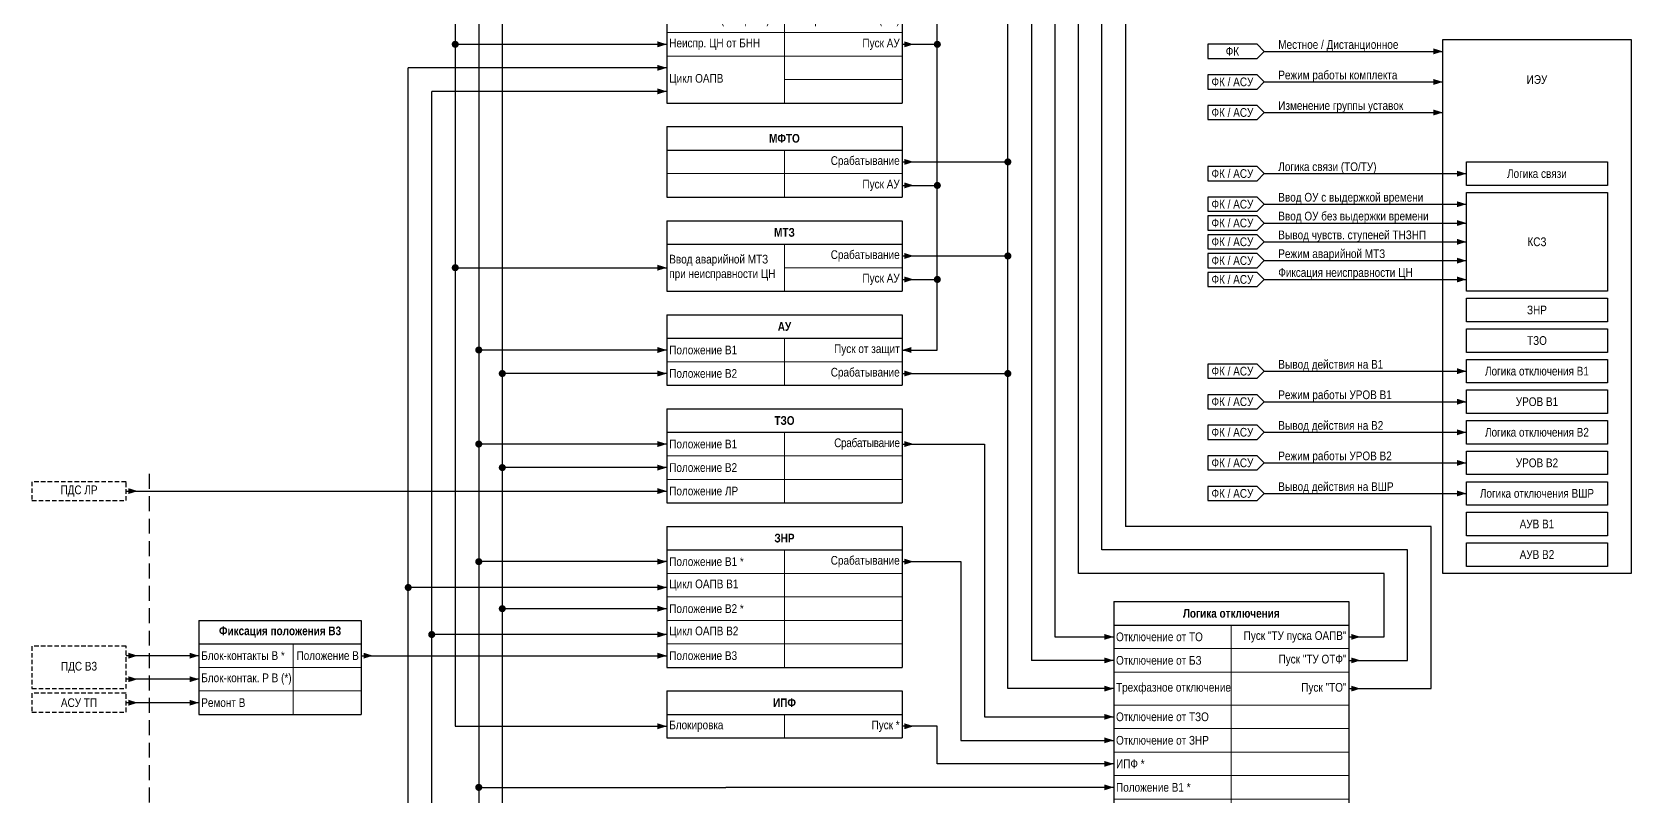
# Model space of a CAD drawing. Header units: millimetres. Extents: x -14593 to 14732, y -17400 to 5232.
# Drawn here: x 5005 to 5685, y -14899 to -14575 of the extents above; entities that cross this region are included whole.
import ezdxf

# ---------------------------------------------------------------- set-up
doc = ezdxf.new("R2010")
doc.units = ezdxf.units.MM
doc.linetypes.add('штриховая2', pattern=[9.525, 6.35, -3.175])
for name, color, linetype, lineweight in [('Основная', 7, 'Continuous', 30), ('Отключение_включение', 1, 'Continuous', 30), ('Цепи внешние', 84, 'Continuous', 30), ('Цепи внутренние', 5, 'Continuous', 30), ('Цепь - ФК и АСУ', 132, 'Continuous', 30)]:
    doc.layers.add(name, color=color, linetype=linetype, lineweight=lineweight)
doc.styles.add('Narrow', font='ARIALN.TTF')
doc.styles.add('Табл дан', font='ARIALN.TTF')
doc.styles.add('Табл загол', font='ARIALNB.TTF')

# ---------------------------------------------------------------- blocks, each defined once
blk = doc.blocks.new('*T491')
at = {"layer": 'Основная', "color": 0, "linetype": 'ByBlock', "lineweight": -2, "transparency": 16777216}
for p, q in [((0, 0), (100, 0)), ((0, 0), (0, -10)), ((100, 0), (100, -10))]:
    blk.add_line(p, q, dxfattribs=at)
at = {"layer": 'Основная', "color": 0, "linetype": 'ByBlock', "lineweight": 30, "transparency": 16777216}
for p, q in [((0, -10), (100, -10)), ((0, -10), (0, -148)), ((100, -10), (100, -148)), ((0, -148), (100, -148))]:
    blk.add_line(p, q, dxfattribs=at)
at = {"layer": 'Основная', "color": 0, "linetype": 'ByBlock', "lineweight": 18, "transparency": 16777216}
for p, q in [((50, -10), (50, -148)), ((0, -20), (100, -20)), ((0, -30), (100, -30)), ((0, -44), (100, -44)), ((0, -54), (100, -54)), ((0, -64), (100, -64)), ((0, -74), (100, -74)), ((0, -84), (100, -84)), ((0, -94), (100, -94)), ((0, -104), (100, -104)), ((0, -114), (100, -114)), ((0, -124), (100, -124)), ((0, -134), (100, -134))]:
    blk.add_line(p, q, dxfattribs=at)
at = {"layer": 'Основная', "color": 0, "transparency": 16777216, "char_height": 3.7}
for s, insert, width, attachment_point, style in [('{\\C256;Логика отключения}', (50, -5), 97, 5, 'Табл загол'), ('Отключение от ТО', (1, -15), 48, 4, 'Табл дан'), ('Пуск "ТУ пуска ОАПВ"', (99, -15), 48, 6, 'Табл дан'), ('{\\C256;Отключение от БЗ}', (1, -25), 48, 4, 'Табл дан'), ('Пуск "ТУ ОТФ"', (99, -25), 48, 6, 'Табл дан'), ('Трехфазное отключение', (1, -37), 48, 4, 'Табл дан'), ('Пуск "ТО"', (99, -37), 48, 6, 'Табл дан'), ('Отключение от ТЗО', (1, -49), 48, 4, 'Табл дан'), ('Отключение от ЗНР', (1, -59), 48, 4, 'Табл дан'), ('ИПФ *', (1, -69), 48, 4, 'Табл дан'), ('\\A1;Положение В1 *', (1, -79), 48, 4, 'Табл дан'), ('\\A1;Цикл ОАПВ В1', (1, -89), 48, 4, 'Табл дан'), ('Готовность ОАПВ{\\C256; В}1', (1, -99), 48, 4, 'Табл дан'), ('Останов ВЧ', (99, -99), 48, 6, 'Табл дан'), ('\\A1;Положение В2 *', (1, -109), 48, 4, 'Табл дан'), ('Отключение *', (99, -109), 48, 6, 'Табл дан'), ('\\A1;Цикл ОАПВ В2', (1, -119), 48, 4, 'Табл дан'), ('Пуск УТАПВ', (99, -119), 48, 6, 'Табл дан'), ('Готовность ОАПВ{\\C256; В}2', (1, -129), 48, 4, 'Табл дан'), ('Запрет АПВ', (99, -129), 48, 6, 'Табл дан'), ('Отключение от УРОВ, ЗНР', (1, -141), 48, 4, 'Табл дан')]:
    blk.add_mtext(s, dxfattribs=dict(at, insert=insert, width=width, attachment_point=attachment_point, style=style))
blk = doc.blocks.new('*T492')
at = {"layer": 'Основная', "color": 0, "linetype": 'ByBlock', "lineweight": -2, "transparency": 16777216}
for p, q in [((0, 0), (100, 0)), ((0, 0), (0, -10)), ((100, 0), (100, -10))]:
    blk.add_line(p, q, dxfattribs=at)
at = {"layer": 'Основная', "color": 0, "linetype": 'ByBlock', "lineweight": 30, "transparency": 16777216}
for p, q in [((0, -10), (100, -10)), ((0, -10), (0, -60)), ((100, -10), (100, -60)), ((0, -60), (100, -60))]:
    blk.add_line(p, q, dxfattribs=at)
at = {"layer": 'Основная', "color": 0, "linetype": 'ByBlock', "lineweight": 18, "transparency": 16777216}
for p, q in [((50, -10), (50, -60)), ((0, -20), (100, -20)), ((0, -30), (100, -30)), ((0, -40), (100, -40)), ((0, -50), (100, -50))]:
    blk.add_line(p, q, dxfattribs=at)
at = {"layer": 'Основная', "color": 0, "transparency": 16777216, "char_height": 3.7}
for s, insert, width, attachment_point, style in [('{\\C256;ЗНР}', (50, -5), 97, 5, 'Табл загол'), ('\\A1;Положение В1 *', (1, -15), 48, 4, 'Табл дан'), ('Срабатывание', (99, -15), 48, 6, 'Табл дан'), ('{\\C256;Цикл ОАПВ В1}', (1, -25), 48, 4, 'Табл дан'), ('\\A1;Положение В2 *', (1, -35), 48, 4, 'Табл дан'), ('{\\C256;Цикл ОАПВ }В2', (1, -45), 48, 4, 'Табл дан'), ('\\A1;Положение В3', (1, -55), 48, 4, 'Табл дан')]:
    blk.add_mtext(s, dxfattribs=dict(at, insert=insert, width=width, attachment_point=attachment_point, style=style))
blk = doc.blocks.new('*T493')
at = {"layer": 'Основная', "color": 0, "linetype": 'ByBlock', "lineweight": -2, "transparency": 16777216}
for p, q in [((0, 0), (100, 0)), ((0, 0), (0, -10)), ((100, 0), (100, -10))]:
    blk.add_line(p, q, dxfattribs=at)
at = {"layer": 'Основная', "color": 0, "linetype": 'ByBlock', "lineweight": 30, "transparency": 16777216}
for p, q in [((0, -10), (100, -10)), ((0, -10), (0, -20)), ((100, -10), (100, -20)), ((0, -20), (100, -20))]:
    blk.add_line(p, q, dxfattribs=at)
at = {"layer": 'Основная', "color": 0, "linetype": 'ByBlock', "lineweight": 18, "transparency": 16777216}
blk.add_line((50, -10), (50, -20), dxfattribs=at)
at = {"layer": 'Основная', "color": 0, "transparency": 16777216, "char_height": 3.7}
for s, insert, width, attachment_point, style in [('ИПФ', (50, -5), 97, 5, 'Табл загол'), ('Блокировка', (1, -15), 48, 4, 'Табл дан'), ('Пуск *', (99, -15), 48, 6, 'Табл дан')]:
    blk.add_mtext(s, dxfattribs=dict(at, insert=insert, width=width, attachment_point=attachment_point, style=style))
blk = doc.blocks.new('Point')
at = {"layer": 'Основная', "color": 0, "const_width": 1.5}
blk.add_lwpolyline([(-0.75, 0, 1), (0.75, 0, 1)], format="xyb", close=True, dxfattribs=at)
blk = doc.blocks.new('*T496')
at = {"layer": 'Основная', "color": 0, "linetype": 'ByBlock', "lineweight": -2, "transparency": 16777216}
for p, q in [((0, 0), (100, 0)), ((0, 0), (0, -10)), ((100, 0), (100, -10))]:
    blk.add_line(p, q, dxfattribs=at)
at = {"layer": 'Основная', "color": 0, "linetype": 'ByBlock', "lineweight": 30, "transparency": 16777216}
for p, q in [((0, -10), (100, -10)), ((0, -10), (0, -40)), ((100, -10), (100, -40)), ((0, -40), (100, -40))]:
    blk.add_line(p, q, dxfattribs=at)
at = {"layer": 'Основная', "color": 0, "linetype": 'ByBlock', "lineweight": 18, "transparency": 16777216}
for p, q in [((50, -10), (50, -40)), ((0, -20), (100, -20)), ((0, -30), (100, -30))]:
    blk.add_line(p, q, dxfattribs=at)
at = {"layer": 'Основная', "color": 0, "transparency": 16777216, "char_height": 3.7}
for s, insert, width, attachment_point, style in [('{\\C256;ТЗО}', (50, -5), 97, 5, 'Табл загол'), ('Положение В1', (1, -15), 48, 4, 'Табл дан'), ('{\\T0.95;Срабатывание   }', (99, -15), 48, 6, 'Табл дан'), ('Положение В2', (1, -25), 48, 4, 'Табл дан'), ('Положение ЛР', (1, -35), 48, 4, 'Табл дан')]:
    blk.add_mtext(s, dxfattribs=dict(at, insert=insert, width=width, attachment_point=attachment_point, style=style))
blk = doc.blocks.new('*T485')
at = {"layer": 'Основная', "color": 0, "linetype": 'ByBlock', "lineweight": -2, "transparency": 16777216}
for p, q in [((0, 0), (69, 0)), ((0, 0), (0, -10)), ((69, 0), (69, -10))]:
    blk.add_line(p, q, dxfattribs=at)
at = {"layer": 'Основная', "color": 0, "linetype": 'ByBlock', "lineweight": 30, "transparency": 16777216}
for p, q in [((0, -10), (69, -10)), ((0, -10), (0, -40)), ((69, -10), (69, -40)), ((0, -40), (69, -40))]:
    blk.add_line(p, q, dxfattribs=at)
at = {"layer": 'Основная', "color": 0, "linetype": 'ByBlock', "lineweight": 18, "transparency": 16777216}
for p, q in [((40, -10), (40, -40)), ((0, -20), (69, -20)), ((0, -30), (69, -30))]:
    blk.add_line(p, q, dxfattribs=at)
at = {"layer": 'Основная', "color": 0, "transparency": 16777216, "char_height": 3.7}
for s, insert, width, attachment_point, style in [('Фиксация положения В3', (34.5, -5), 66, 5, 'Табл загол'), ('Блок-контакты В *', (1, -15), 38, 4, 'Табл дан'), ('\\A1;Положение В', (68, -15), 27, 6, 'Табл дан'), ('Блок-контак. Р В (*)', (1, -25), 38, 4, 'Табл дан'), ('Ремонт В', (1, -35), 38, 4, 'Табл дан')]:
    blk.add_mtext(s, dxfattribs=dict(at, insert=insert, width=width, attachment_point=attachment_point, style=style))
blk = doc.blocks.new('*T486')
at = {"layer": 'Основная', "color": 0, "linetype": 'ByBlock', "lineweight": -2, "transparency": 16777216}
for p, q in [((0, 0), (100, 0)), ((0, 0), (0, -10)), ((100, 0), (100, -10))]:
    blk.add_line(p, q, dxfattribs=at)
at = {"layer": 'Основная', "color": 0, "linetype": 'ByBlock', "lineweight": 30, "transparency": 16777216}
for p, q in [((0, -10), (100, -10)), ((0, -10), (0, -80)), ((100, -10), (100, -80)), ((0, -80), (100, -80))]:
    blk.add_line(p, q, dxfattribs=at)
at = {"layer": 'Основная', "color": 0, "linetype": 'ByBlock', "lineweight": 18, "transparency": 16777216}
for p, q in [((50, -10), (50, -80)), ((50, -20), (100, -20)), ((0, -30), (100, -30)), ((0, -40), (100, -40)), ((0, -50), (100, -50)), ((0, -60), (100, -60)), ((50, -70), (100, -70))]:
    blk.add_line(p, q, dxfattribs=at)
at = {"layer": 'Основная', "color": 0, "transparency": 16777216, "char_height": 3.7}
for s, insert, width, attachment_point, style in [('{\\C256;ТНЗНП}', (50, -5), 97, 5, 'Табл загол'), ('ТНЗНП РС', (99, -15), 48, 6, 'Табл дан'), ('ТУ пуска ОАПВ (контроль)', (1, -20), 48, 4, 'Табл дан'), ('Срабатывание (ООФ)', (99, -25), 48, 6, 'Табл дан'), ('ТУ ОТФ (контроль)', (1, -35), 48, 4, 'Табл дан'), ('Срабатывание (ОТФ)', (99, -35), 48, 6, 'Табл дан'), ('ТУ ТНЗНП (контроль)', (1, -45), 48, 4, 'Табл дан'), ('Срабатывание (ОУ)', (99, -45), 48, 6, 'Табл дан'), ('{\\C256;Неиспр. ЦН от БНН}', (1, -55), 48, 4, 'Табл дан'), ('Пуск АУ', (99, -55), 48, 6, 'Табл дан'), ('Цикл ОАПВ', (1, -70), 48, 4, 'Табл дан')]:
    blk.add_mtext(s, dxfattribs=dict(at, insert=insert, width=width, attachment_point=attachment_point, style=style))
blk = doc.blocks.new('*T487')
at = {"layer": 'Основная', "color": 0, "linetype": 'ByBlock', "lineweight": -2, "transparency": 16777216}
for p, q in [((0, 0), (100, 0)), ((0, 0), (0, -10)), ((100, 0), (100, -10))]:
    blk.add_line(p, q, dxfattribs=at)
at = {"layer": 'Основная', "color": 0, "linetype": 'ByBlock', "lineweight": 30, "transparency": 16777216}
for p, q in [((0, -10), (100, -10)), ((0, -10), (0, -30)), ((100, -10), (100, -30)), ((0, -30), (100, -30))]:
    blk.add_line(p, q, dxfattribs=at)
at = {"layer": 'Основная', "color": 0, "linetype": 'ByBlock', "lineweight": 18, "transparency": 16777216}
for p, q in [((50, -10), (50, -30)), ((0, -20), (100, -20))]:
    blk.add_line(p, q, dxfattribs=at)
at = {"layer": 'Основная', "color": 0, "transparency": 16777216, "char_height": 3.7}
for s, insert, width, attachment_point, style in [('{\\C256;МФТО}', (50, -5), 97, 5, 'Табл загол'), ('Срабатывание ', (99, -15), 48, 6, 'Табл дан'), ('Пуск АУ', (99, -25), 48, 6, 'Табл дан')]:
    blk.add_mtext(s, dxfattribs=dict(at, insert=insert, width=width, attachment_point=attachment_point, style=style))
blk = doc.blocks.new('*T488')
at = {"layer": 'Основная', "color": 0, "linetype": 'ByBlock', "lineweight": -2, "transparency": 16777216}
for p, q in [((0, 0), (100, 0)), ((0, 0), (0, -10)), ((100, 0), (100, -10))]:
    blk.add_line(p, q, dxfattribs=at)
at = {"layer": 'Основная', "color": 0, "linetype": 'ByBlock', "lineweight": 30, "transparency": 16777216}
for p, q in [((0, -10), (100, -10)), ((0, -10), (0, -30)), ((100, -10), (100, -30)), ((0, -30), (100, -30))]:
    blk.add_line(p, q, dxfattribs=at)
at = {"layer": 'Основная', "color": 0, "linetype": 'ByBlock', "lineweight": 18, "transparency": 16777216}
for p, q in [((50, -10), (50, -30)), ((50, -20), (100, -20))]:
    blk.add_line(p, q, dxfattribs=at)
at = {"layer": 'Основная', "color": 0, "transparency": 16777216, "char_height": 3.7}
for s, insert, width, attachment_point, style in [('{\\C256;МТЗ}', (50, -5), 97, 5, 'Табл загол'), ('Срабатывание', (99, -15), 48, 6, 'Табл дан'), ('Ввод аварийной МТЗ при неисправности ЦН', (1, -20), 48, 4, 'Табл дан'), ('Пуск АУ', (99, -25), 48, 6, 'Табл дан')]:
    blk.add_mtext(s, dxfattribs=dict(at, insert=insert, width=width, attachment_point=attachment_point, style=style))
blk = doc.blocks.new('*T489')
at = {"layer": 'Основная', "color": 0, "linetype": 'ByBlock', "lineweight": -2, "transparency": 16777216}
for p, q in [((0, 0), (100, 0)), ((0, 0), (0, -10)), ((100, 0), (100, -10))]:
    blk.add_line(p, q, dxfattribs=at)
at = {"layer": 'Основная', "color": 0, "linetype": 'ByBlock', "lineweight": 30, "transparency": 16777216}
for p, q in [((0, -10), (100, -10)), ((0, -10), (0, -30)), ((100, -10), (100, -30)), ((0, -30), (100, -30))]:
    blk.add_line(p, q, dxfattribs=at)
at = {"layer": 'Основная', "color": 0, "linetype": 'ByBlock', "lineweight": 18, "transparency": 16777216}
for p, q in [((50, -10), (50, -30)), ((0, -20), (100, -20))]:
    blk.add_line(p, q, dxfattribs=at)
at = {"layer": 'Основная', "color": 0, "transparency": 16777216, "char_height": 3.7}
for s, insert, width, attachment_point, style in [('{\\C256;АУ}', (50, -5), 97, 5, 'Табл загол'), ('Положение В1', (1, -15), 48, 4, 'Табл дан'), ('Пуск от защит', (99, -15), 48, 6, 'Табл дан'), ('Положение В2', (1, -25), 48, 4, 'Табл дан'), ('Срабатывание', (99, -25), 48, 6, 'Табл дан')]:
    blk.add_mtext(s, dxfattribs=dict(at, insert=insert, width=width, attachment_point=attachment_point, style=style))

msp = doc.modelspace()

# ---------------------------------------------------------------- linework, layer by layer
at = {"layer": 'Основная'}
msp.add_lwpolyline([(5605, -14578), (5685, -14578), (5685, -14805), (5605, -14805)], close=True, dxfattribs=at)
at = {"layer": 'Основная', "ltscale": 0.3}
for points in [[(5615, -14630), (5675, -14630), (5675, -14640), (5615, -14640)], [(5615, -14643), (5675, -14643), (5675, -14685), (5615, -14685)], [(5615, -14688), (5675, -14688), (5675, -14698), (5615, -14698)], [(5615, -14701), (5675, -14701), (5675, -14711), (5615, -14711)], [(5615, -14714), (5675, -14714), (5675, -14724), (5615, -14724)], [(5615, -14727), (5675, -14727), (5675, -14737), (5615, -14737)], [(5615, -14740), (5675, -14740), (5675, -14750), (5615, -14750)], [(5615, -14753), (5675, -14753), (5675, -14763), (5615, -14763)], [(5615, -14766), (5675, -14766), (5675, -14776), (5615, -14776)], [(5615, -14779), (5675, -14779), (5675, -14789), (5615, -14789)], [(5615, -14792), (5675, -14792), (5675, -14802), (5615, -14802)]]:
    msp.add_lwpolyline(points, close=True, dxfattribs=at)
at = {"layer": 'Отключение_включение', "ltscale": 0.3}
for points in [[(5470, -14350), (5470, -14785)], [(5440, -14420), (5440, -14832)], [(5430, -14460), (5430, -14842)], [(5420, -14854), (5420, -14470)], [(5375, -14630), (5420, -14630)], [(5375, -14670), (5420, -14670)], [(5375, -14720), (5420, -14720)], [(5375, -14750), (5410, -14750)], [(5600, -14785), (5470, -14785)], [(5600, -14854), (5600, -14785)], [(5375, -14800), (5400, -14800)], [(5440, -14832), (5465, -14832)], [(5465, -14842), (5430, -14842)], [(5465, -14854), (5420, -14854)], [(5565, -14854), (5600, -14854)]]:
    msp.add_lwpolyline(points, dxfattribs=at)
for points in [[(5380, -14630, 0, 2.5, 0), (5376, -14630, 0, 0, 0)], [(5380, -14670, 0, 2.5, 0), (5376, -14670, 0, 0, 0)], [(5380, -14720, 0, 2.5, 0), (5376, -14720, 0, 0, 0)], [(5380, -14750, 0, 2.5, 0), (5376, -14750, 0, 0, 0)], [(5380, -14800, 0, 2.5, 0), (5376, -14800, 0, 0, 0)], [(5465, -14832, 0, 2.5, 0), (5461, -14832, 0, 0, 0)], [(5465, -14842, 0, 2.5, 0), (5461, -14842, 0, 0, 0)], [(5465, -14854, 0, 2.5, 0), (5461, -14854, 0, 0, 0)], [(5570, -14854, 0, 2.5, 0), (5566, -14854, 0, 0, 0)], [(5465, -14866, 0, 2.5, 0), (5461, -14866, 0, 0, 0)], [(5465, -14876, 0, 2.5, 0), (5461, -14876, 0, 0, 0)]]:
    msp.add_lwpolyline(points, format="xyseb", dxfattribs=at)
at = {"layer": 'Отключение_включение'}
for points in [[(5410, -14750), (5410, -14866)], [(5400, -14800), (5400, -14876)], [(5410, -14866), (5465, -14866)], [(5400, -14876), (5465, -14876)]]:
    msp.add_lwpolyline(points, dxfattribs=at)
at = {"layer": 'Цепи внешние', "linetype": 'штриховая2', "ltscale": 0.3}
for points in [[(5045, -14766), (5005, -14766), (5005, -14774), (5045, -14774)], [(5045, -14836), (5005, -14836), (5005, -14854), (5045, -14854)], [(5045, -14856), (5005, -14856), (5005, -14864), (5045, -14864)]]:
    msp.add_lwpolyline(points, close=True, dxfattribs=at)
at = {"layer": 'Цепи внешние', "ltscale": 0.3}
for points in [[(5050, -14770, 0, 2.5, 0), (5046, -14770, 0, 0, 0)], [(5275, -14770, 0, 2.5, 0), (5271, -14770, 0, 0, 0)], [(5050, -14840, 0, 2.5, 0), (5046, -14840, 0, 0, 0)], [(5076, -14840, 0, 2.5, 0), (5072, -14840, 0, 0, 0)], [(5050, -14850, 0, 2.5, 0), (5046, -14850, 0, 0, 0)], [(5076, -14850, 0, 2.5, 0), (5072, -14850, 0, 0, 0)], [(5050, -14860, 0, 2.5, 0), (5046, -14860, 0, 0, 0)], [(5076, -14860, 0, 2.5, 0), (5072, -14860, 0, 0, 0)]]:
    msp.add_lwpolyline(points, format="xyseb", dxfattribs=at)
at = {"layer": 'Цепи внешние'}
for points in [[(5045, -14770), (5275, -14770)], [(5076, -14840), (5045, -14840)], [(5076, -14850), (5045, -14850)], [(5076, -14860), (5045, -14860)]]:
    msp.add_lwpolyline(points, dxfattribs=at)
at = {"layer": 'Цепи внутренние', "ltscale": 0.3}
for points in [[(5460, -14795), (5460, -14360)], [(5450, -14805), (5450, -14370)], [(5195, -14500), (5195, -15325)], [(5205, -14510), (5205, -15325)], [(5275, -14710), (5195, -14710)], [(5375, -14710), (5390, -14710)], [(5275, -14720), (5205, -14720)], [(5275, -14750), (5195, -14750)], [(5275, -14760), (5205, -14760)], [(5275, -14800), (5195, -14800)], [(5275, -14811), (5165, -14811)], [(5275, -14820), (5205, -14820)], [(5275, -14831), (5175, -14831)], [(5565, -14832), (5580, -14832)], [(5565, -14842), (5590, -14842)], [(5390, -14870), (5375, -14870)], [(5465, -14886), (5390, -14886)], [(5465, -14896), (5300, -14896)]]:
    msp.add_lwpolyline(points, dxfattribs=at)
at = {"layer": 'Цепи внутренние'}
for points in [[(5185, -14490), (5185, -14870)], [(5390, -14710), (5390, -14490)], [(5185, -14580), (5275, -14580)], [(5375, -14580), (5390, -14580)], [(5275, -14590), (5165, -14590)], [(5165, -15325), (5165, -14590)], [(5175, -15325), (5175, -14600)], [(5275, -14600), (5175, -14600)], [(5375, -14640), (5390, -14640)], [(5185, -14675), (5275, -14675)], [(5375, -14680), (5390, -14680)], [(5590, -14795), (5460, -14795)], [(5590, -14842), (5590, -14795)], [(5580, -14805), (5450, -14805)], [(5580, -14832), (5580, -14805)], [(5145, -14840), (5275, -14840)], [(5185, -14870), (5275, -14870)], [(5390, -14886), (5390, -14870)], [(5195, -14896), (5300, -14896)]]:
    msp.add_lwpolyline(points, dxfattribs=at)
at = {"layer": 'Цепи внутренние', "ltscale": 0.3}
for points in [[(5275, -14580, 0, 2.5, 0), (5271, -14580, 0, 0, 0)], [(5380, -14580, 0, 2.5, 0), (5376, -14580, 0, 0, 0)], [(5275, -14590, 0, 2.5, 0), (5271, -14590, 0, 0, 0)], [(5275, -14600, 0, 2.5, 0), (5271, -14600, 0, 0, 0)], [(5380, -14640, 0, 2.5, 0), (5376, -14640, 0, 0, 0)], [(5275, -14675, 0, 2.5, 0), (5271, -14675, 0, 0, 0)], [(5380, -14680, 0, 2.5, 0), (5376, -14680, 0, 0, 0)], [(5275, -14710, 0, 2.5, 0), (5271, -14710, 0, 0, 0)], [(5375, -14710, 0, 2.5, 0), (5379, -14710, 0, 0, 0)], [(5275, -14720, 0, 2.5, 0), (5271, -14720, 0, 0, 0)], [(5275, -14750, 0, 2.5, 0), (5271, -14750, 0, 0, 0)], [(5275, -14760, 0, 2.5, 0), (5271, -14760, 0, 0, 0)], [(5275, -14800, 0, 2.5, 0), (5271, -14800, 0, 0, 0)], [(5275, -14811, 0, 2.5, 0), (5271, -14811, 0, 0, 0)], [(5275, -14820, 0, 2.5, 0), (5271, -14820, 0, 0, 0)], [(5275, -14831, 0, 2.5, 0), (5271, -14831, 0, 0, 0)], [(5570, -14832, 0, 2.5, 0), (5566, -14832, 0, 0, 0)], [(5150, -14840, 0, 2.5, 0), (5146, -14840, 0, 0, 0)], [(5275, -14840, 0, 2.5, 0), (5271, -14840, 0, 0, 0)], [(5570, -14842, 0, 2.5, 0), (5566, -14842, 0, 0, 0)], [(5275, -14870, 0, 2.5, 0), (5271, -14870, 0, 0, 0)], [(5380, -14870, 0, 2.5, 0), (5376, -14870, 0, 0, 0)], [(5465, -14886, 0, 2.5, 0), (5461, -14886, 0, 0, 0)], [(5465, -14896, 0, 2.5, 0), (5461, -14896, 0, 0, 0)]]:
    msp.add_lwpolyline(points, format="xyseb", dxfattribs=at)
at = {"layer": 'Цепи внутренние', "linetype": 'штриховая2'}
msp.add_lwpolyline([(5055, -15131), (5055, -14762)], dxfattribs=at)
at = {"layer": 'Цепь - ФК и АСУ', "ltscale": 0.3}
for points in [[(5529, -14583), (5526, -14580), (5505, -14580), (5505, -14586), (5526, -14586), (5529, -14583)], [(5529, -14596), (5526, -14593), (5505, -14593), (5505, -14599), (5526, -14599), (5529, -14596)], [(5529, -14609), (5526, -14606), (5505, -14606), (5505, -14612), (5526, -14612), (5529, -14609)], [(5529, -14635), (5526, -14632), (5505, -14632), (5505, -14638), (5526, -14638), (5529, -14635)], [(5529, -14648), (5526, -14645), (5505, -14645), (5505, -14651), (5526, -14651), (5529, -14648)], [(5529, -14656), (5526, -14653), (5505, -14653), (5505, -14659), (5526, -14659), (5529, -14656)], [(5529, -14664), (5526, -14661), (5505, -14661), (5505, -14667), (5526, -14667), (5529, -14664)], [(5529, -14672), (5526, -14669), (5505, -14669), (5505, -14675), (5526, -14675), (5529, -14672)], [(5529, -14680), (5526, -14677), (5505, -14677), (5505, -14683), (5526, -14683), (5529, -14680)], [(5529, -14719), (5526, -14716), (5505, -14716), (5505, -14722), (5526, -14722), (5529, -14719)], [(5529, -14732), (5526, -14729), (5505, -14729), (5505, -14735), (5526, -14735), (5529, -14732)], [(5529, -14745), (5526, -14742), (5505, -14742), (5505, -14748), (5526, -14748), (5529, -14745)], [(5529, -14758), (5526, -14755), (5505, -14755), (5505, -14761), (5526, -14761), (5529, -14758)], [(5529, -14771), (5526, -14768), (5505, -14768), (5505, -14774), (5526, -14774), (5529, -14771)]]:
    msp.add_lwpolyline(points, dxfattribs=at)
at = {"layer": 'Цепь - ФК и АСУ'}
for points in [[(5529, -14583), (5605, -14583)], [(5529, -14596), (5605, -14596)], [(5529, -14609), (5605, -14609)], [(5529, -14635), (5615, -14635)], [(5529, -14648), (5615, -14648)], [(5529, -14656), (5615, -14656)], [(5529, -14664), (5615, -14664)], [(5529, -14672), (5615, -14672)], [(5529, -14680), (5615, -14680)], [(5529, -14719), (5615, -14719)], [(5529, -14732), (5615, -14732)], [(5529, -14745), (5615, -14745)], [(5529, -14758), (5615, -14758)], [(5529, -14771), (5615, -14771)]]:
    msp.add_lwpolyline(points, dxfattribs=at)
at = {"layer": 'Цепь - ФК и АСУ', "ltscale": 0.3}
for points in [[(5605, -14583, 0, 2.5, 0), (5601, -14583, 0, 0, 0)], [(5605, -14596, 0, 2.5, 0), (5601, -14596, 0, 0, 0)], [(5605, -14609, 0, 2.5, 0), (5601, -14609, 0, 0, 0)], [(5615, -14635, 0, 2.5, 0), (5611, -14635, 0, 0, 0)], [(5615, -14648, 0, 2.5, 0), (5611, -14648, 0, 0, 0)], [(5615, -14656, 0, 2.5, 0), (5611, -14656, 0, 0, 0)], [(5615, -14664, 0, 2.5, 0), (5611, -14664, 0, 0, 0)], [(5615, -14672, 0, 2.5, 0), (5611, -14672, 0, 0, 0)], [(5615, -14680, 0, 2.5, 0), (5611, -14680, 0, 0, 0)], [(5615, -14719, 0, 2.5, 0), (5611, -14719, 0, 0, 0)], [(5615, -14732, 0, 2.5, 0), (5611, -14732, 0, 0, 0)], [(5615, -14745, 0, 2.5, 0), (5611, -14745, 0, 0, 0)], [(5615, -14758, 0, 2.5, 0), (5611, -14758, 0, 0, 0)], [(5615, -14771, 0, 2.5, 0), (5611, -14771, 0, 0, 0)]]:
    msp.add_lwpolyline(points, format="xyseb", dxfattribs=at)

# ---------------------------------------------------------------- block references
for name, p in [('*T486', (5275, -14525)), ('*T487', (5275, -14615)), ('*T488', (5275, -14655)), ('*T489', (5275, -14695)), ('*T496', (5275, -14735)), ('*T492', (5275, -14785)), ('*T491', (5465, -14817)), ('*T485', (5076, -14824.97)), ('*T493', (5275, -14855))]:
    msp.add_blockref(name, p)
at = {"layer": 'Отключение_включение'}
for p in [(5420, -14630), (5420, -14670), (5420, -14720)]:
    msp.add_blockref('Point', p, dxfattribs=at)
at = {"layer": 'Цепи внутренние'}
for p in [(5185, -14580), (5390, -14580), (5390, -14640), (5185, -14675), (5390, -14680), (5195, -14710), (5205, -14720), (5195, -14750), (5205, -14760), (5195, -14800), (5165, -14811), (5205, -14820), (5175, -14831), (5195, -14896)]:
    msp.add_blockref('Point', p, dxfattribs=at)

# ---------------------------------------------------------------- texts
at = {"layer": 'Основная', "char_height": 3.7, "style": 'Narrow'}
for s, insert, width, attachment_point in [('Местное / Дистанционное', (5535, -14583), 89, 7), ('ФК', (5515.5, -14583), 21, 5), ('Режим работы комплекта', (5535, -14596), 89, 7), ('ФК / АСУ', (5515.5, -14596), 21, 5), ('ИЭУ', (5645, -14595), 80, 5), ('Изменение группы уставок', (5535, -14609), 89, 7), ('ФК / АСУ', (5515.5, -14609), 21, 5), ('ФК / АСУ', (5515.5, -14635), 21, 5), ('Логика связи (ТО/ТУ)', (5535, -14635), 89, 7), ('Логика связи', (5645, -14635), 60, 5), ('ФК / АСУ', (5515.5, -14648), 21, 5), ('Ввод ОУ с выдержкой времени', (5535, -14648), 99, 7), ('ФК / АСУ', (5515.5, -14656), 21, 5), ('Ввод ОУ без выдержки времени', (5535, -14656), 99, 7), ('Вывод чувств. ступеней ТНЗНП', (5535, -14664), 99, 7), ('ФК / АСУ', (5515.5, -14664), 21, 5), ('Режим аварийной МТЗ', (5535, -14672), 99, 7), ('КСЗ', (5645, -14664), 60, 5), ('ФК / АСУ', (5515.5, -14672), 21, 5), ('ФК / АСУ', (5515.5, -14680), 21, 5), ('Фиксация неисправности ЦН', (5535, -14680), 99, 7), ('ЗНР', (5645, -14693), 60, 5), ('ТЗО', (5645, -14706), 60, 5), ('Вывод действия на В1', (5535, -14719), 68, 7), ('ФК / АСУ', (5515.5, -14719), 21, 5), ('Логика отключения В1', (5645, -14719), 60, 5), ('Режим работы УРОВ В1', (5535, -14732), 68, 7), ('ФК / АСУ', (5515.5, -14732), 21, 5), ('УРОВ В1', (5645, -14732), 60, 5), ('Вывод действия на В2', (5535, -14745), 68, 7), ('ФК / АСУ', (5515.5, -14745), 21, 5), ('Логика отключения В2', (5645, -14745), 60, 5), ('ФК / АСУ', (5515.5, -14758), 21, 5), ('Режим работы УРОВ В2', (5535, -14758), 68, 7), ('УРОВ В2', (5645, -14758), 60, 5), ('ПДС ЛР', (5025, -14770), 40, 5), ('ФК / АСУ', (5515.5, -14771), 21, 5), ('Вывод действия на ВШР', (5535, -14771), 68, 7), ('Логика отключения ВШР', (5645, -14771), 60, 5), ('АУВ В1', (5645, -14784), 60, 5), ('АУВ В2', (5645, -14797), 60, 5), ('ПДС В3', (5025, -14845), 40, 5), ('АСУ ТП', (5025, -14860), 40, 5)]:
    msp.add_mtext(s, dxfattribs=dict(at, insert=insert, width=width, attachment_point=attachment_point))

doc.saveas('drawing.dxf')
